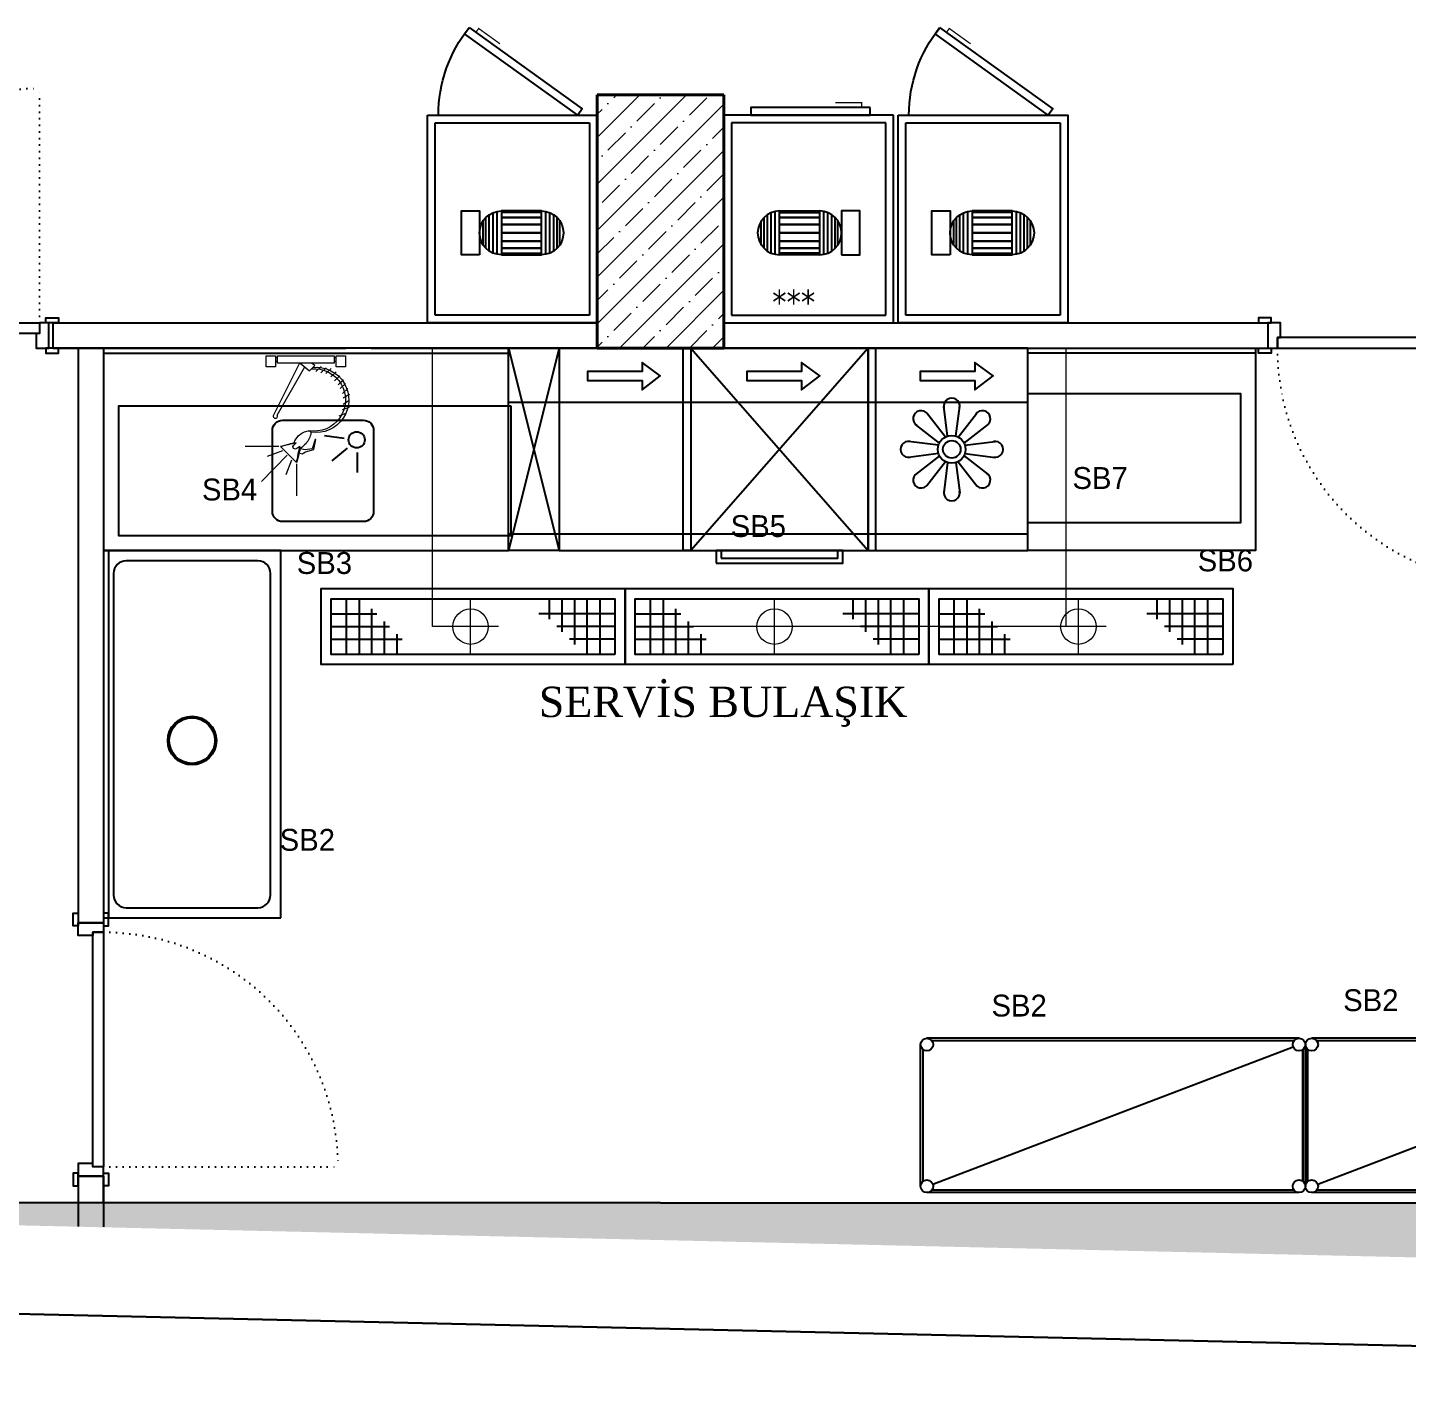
# Model space of a CAD drawing. Header units: millimetres. Extents: x 1531071 to 1560283, y -701792 to -691067.
# Drawn here: x 1555097 to 1555642, y -700632 to -700094 of the extents above; entities that cross this region are included whole.
import ezdxf
from ezdxf.enums import TextEntityAlignment as Align

# ---------------------------------------------------------------- set-up
doc = ezdxf.new("R2010")
doc.units = ezdxf.units.MM
doc.header["$LTSCALE"] = 20
doc.header["$MEASUREMENT"] = 0
for name, pattern in [('DASHED', [19.05, 12.7, -6.35]), ('DASHED2', [9.525, 6.35, -3.175]), ('DOT2', [0.125, 0, -0.125]), ('HIDDEN', [0.375, 0.25, -0.125])]:
    doc.linetypes.add(name, pattern=pattern)
for name, color, linetype, lineweight in [('-DWG_ANA', 7, 'Continuous', 50), ('0 CE EQUP', 7, 'Continuous', 18), ('AD', 5, 'Continuous', 5), ('BL-S', 42, 'Continuous', 0), ('GRC-Ekipman', 4, 'Continuous', 25), ('yerizg-a', 7, 'Continuous', 15), ('yerizg-b', 7, 'Continuous', 9)]:
    doc.layers.add(name, color=color, linetype=linetype, lineweight=lineweight)
for name, color, linetype in [('APO_2D', 254, 'Continuous'), ('BULAŞIKHANE', 124, 'Continuous'), ('Kıtc-002 Çizgi', 7, 'Continuous'), ('Kıtc-003 Kapı', 3, 'Continuous'), ('OC-Mutfak_Ekipman', 252, 'Continuous'), ('SOŞUK ODA PANELİ', 4, 'Continuous'), ('sıhhi tesisat', 162, 'Continuous')]:
    doc.layers.add(name, color=color, linetype=linetype)
for name, color, linetype, lineweight, true_color in [('Двери ArchiCAD_Ном._пера__23', 7, 'Continuous', 40, 0xff6600), ('Конструктив - Колонны_Ном._пера__202', 7, 'Continuous', 0, 0x38637a), ('Конструктив - Колонны_Ном._пера__28', 7, 'Continuous', 40, 0xffe4e1)]:
    doc.layers.add(name, color=color, linetype=linetype, lineweight=lineweight, true_color=true_color)
doc.styles.add('Romans', font='romans.shx')
doc.styles.get("Standard").update_dxf_attribs({"font": 'tahoma.ttf', "height": 10})
doc.styles.add('TAKSİM', font='GOTHIC.TTF', dxfattribs={"height": 20})
doc.styles.add('Times New  Roman', font='times.ttf')

# ---------------------------------------------------------------- blocks, each defined once
blk = doc.blocks.new('A$C6B6D2F2D')
at = {"layer": 'Kıtc-002 Çizgi', "color": 4}
for p, q in [((27.49, 60.16), (27.49, 43.21)), ((46.71, 60.16), (46.71, 43.21)), ((22, 56.48), (22, 46.88)), ((23.07, 57.79), (23.07, 45.57)), ((24.38, 58.87), (24.38, 44.5)), ((25.87, 59.67), (25.87, 43.7)), ((48.33, 59.67), (48.33, 43.7)), ((49.82, 58.87), (49.82, 44.5)), ((51.13, 57.79), (51.13, 45.57)), ((52.2, 56.48), (52.2, 46.88))]:
    blk.add_line(p, q, dxfattribs=at)
at = {"layer": 'Kıtc-002 Çizgi'}
for points in [[(0, 5.18), (67, 5.18), (67, 87.18), (0, 87.18)], [(9.28, 2.18), (56.28, 2.18), (56.28, 5.18), (9.28, 5.18)]]:
    blk.add_lwpolyline(points, close=True, dxfattribs=at)
at = {"layer": 'Kıtc-002 Çizgi', "linetype": 'DASHED'}
blk.add_lwpolyline([(3, 8.18), (64, 8.18), (64, 84.18), (3, 84.18)], close=True, dxfattribs=at)
at = {"layer": 'Kıtc-002 Çizgi', "color": 4}
for points in [[(20.54, 60.32), (13.34, 60.32), (13.34, 43.04), (20.54, 43.04)], [(29.18, 60.32), (45.02, 60.32), (45.02, 43.04), (29.18, 43.04)], [(29.18, 59.67), (45.02, 59.67), (45.02, 57.79), (29.18, 57.79)], [(29.18, 57.79), (45.02, 57.79), (45.02, 54.99), (29.18, 54.99)], [(29.18, 54.99), (45.02, 54.99), (45.02, 51.68), (29.18, 51.68)], [(29.18, 51.68), (45.02, 51.68), (45.02, 48.38), (29.18, 48.38)], [(29.18, 48.38), (45.02, 48.38), (45.02, 45.57), (29.18, 45.57)], [(29.18, 45.57), (45.02, 45.57), (45.02, 43.7), (29.18, 43.7)]]:
    blk.add_lwpolyline(points, close=True, dxfattribs=at)
at = {"layer": 'Kıtc-002 Çizgi', "const_width": 0.5}
blk.add_lwpolyline([(12.57, 2.18), (12.57, 0.25), (20.83, 0.25), (22.95, 0.25)], dxfattribs=at)
at = {"layer": 'Kıtc-002 Çizgi', "color": 4}
for centre, start, end in [((29.18, 51.68), 90, 270), ((45.02, 51.68), 270, 90)]:
    blk.add_arc(centre, 8.64, start, end, dxfattribs=at)
at = {"layer": 'Kıtc-002 Çizgi'}
blk.add_text('***', height=9.6, dxfattribs=at).set_placement((30.92, 70.23))
blk = doc.blocks.new('A$C419B69E4')
at = {"layer": 'Kıtc-002 Çizgi', "color": 4}
for p, q in [((24.38, 88.25), (24.38, 73.88)), ((25.87, 89.04), (25.87, 73.08)), ((27.49, 89.54), (27.49, 72.59)), ((46.71, 89.54), (46.71, 72.59)), ((48.33, 89.04), (48.33, 73.08)), ((49.82, 88.25), (49.82, 73.88)), ((22, 85.86), (22, 76.26)), ((23.07, 87.17), (23.07, 74.95)), ((51.13, 87.17), (51.13, 74.95)), ((52.2, 85.86), (52.2, 76.26))]:
    blk.add_line(p, q, dxfattribs=at)
at = {"layer": 'Kıtc-002 Çizgi'}
for points in [[(0, 34.56), (67, 34.56), (67, 116.56), (0, 116.56)], [(16.39, 0), (61.03, 32.13), (59.28, 34.56), (14.64, 2.44)]]:
    blk.add_lwpolyline(points, close=True, dxfattribs=at)
at = {"layer": 'Kıtc-002 Çizgi', "linetype": 'DASHED'}
blk.add_lwpolyline([(3, 37.56), (64, 37.56), (64, 113.56), (3, 113.56)], close=True, dxfattribs=at)
at = {"layer": 'Kıtc-002 Çizgi', "color": 4}
for points in [[(20.54, 89.7), (13.34, 89.7), (13.34, 72.42), (20.54, 72.42)], [(29.18, 89.7), (45.02, 89.7), (45.02, 72.42), (29.18, 72.42)], [(29.18, 89.04), (45.02, 89.04), (45.02, 87.17), (29.18, 87.17)], [(29.18, 87.17), (45.02, 87.17), (45.02, 84.37), (29.18, 84.37)], [(29.18, 84.37), (45.02, 84.37), (45.02, 81.06), (29.18, 81.06)], [(29.18, 81.06), (45.02, 81.06), (45.02, 77.75), (29.18, 77.75)], [(29.18, 77.75), (45.02, 77.75), (45.02, 74.95), (29.18, 74.95)], [(29.18, 74.95), (45.02, 74.95), (45.02, 73.08), (29.18, 73.08)]]:
    blk.add_lwpolyline(points, close=True, dxfattribs=at)
at = {"layer": 'Kıtc-002 Çizgi', "const_width": 0.5}
blk.add_lwpolyline([(19.06, 1.92), (20.19, 0.35), (26.9, 5.18), (28.61, 6.41)], dxfattribs=at)
at = {"layer": 'Kıtc-002 Çizgi', "color": 4}
for centre, start, end in [((29.18, 81.06), 90, 270), ((45.02, 81.06), 270, 90)]:
    blk.add_arc(centre, 8.64, start, end, dxfattribs=at)
at = {"layer": 'Kıtc-002 Çizgi'}
blk.add_arc((59.28, 34.56), 55, 180, 218.867, dxfattribs=at)
blk = doc.blocks.new('KAPI100')
at = {"layer": 'Kıtc-003 Kapı', "linetype": 'DOT2'}
blk.add_line((1537635.34, -695912.91, 0), (1537635.34, -695820.31, 0), dxfattribs=at)
at = {"layer": 'Kıtc-003 Kapı', "elevation": 0}
for points in [[(1537627.84, -695912.91), (1537632.84, -695912.91), (1537632.84, -695910.91), (1537627.84, -695910.91)], [(1537735.44, -695912.91), (1537730.44, -695912.91), (1537730.44, -695910.91), (1537735.44, -695910.91)], [(1537635.34, -695917.11), (1537727.94, -695917.11), (1537727.94, -695912.91), (1537635.34, -695912.91)], [(1537627.84, -695922.91), (1537632.84, -695922.91), (1537632.84, -695924.91), (1537627.84, -695924.91)], [(1537735.44, -695922.91), (1537730.44, -695922.91), (1537730.44, -695924.91), (1537735.44, -695924.91)]]:
    blk.add_lwpolyline(points, close=True, dxfattribs=at)
for points in [[(1537631.64, -695912.91), (1537635.34, -695912.91), (1537635.34, -695917.11), (1537636.64, -695917.11), (1537636.64, -695922.91), (1537631.64, -695922.91), (1537631.64, -695912.91)], [(1537731.64, -695912.91), (1537727.94, -695912.91), (1537727.94, -695917.11), (1537726.64, -695917.11), (1537726.64, -695922.91), (1537731.64, -695922.91), (1537731.64, -695912.91)]]:
    blk.add_lwpolyline(points, dxfattribs=at)
at = {"layer": 'Kıtc-003 Kapı', "linetype": 'DOT2'}
blk.add_arc((1537635.34, -695912.91, 0), 92.6, 360, 90, dxfattribs=at)
blk = doc.blocks.new('C-90')
at = {"layer": 'GRC-Ekipman'}
for points in [[(1558222.23, -698517.54), (1558312.23, -698517.54), (1558312.23, -698437.54), (1558222.23, -698437.54)], [(1558222.23, -698499.54), (1558306.23, -698499.54), (1558306.23, -698448.54), (1558222.23, -698448.54)], [(1558222.23, -698517.54), (1558312.23, -698517.54), (1558312.23, -698515.54), (1558222.23, -698515.54)]]:
    blk.add_lwpolyline(points, close=True, dxfattribs=at)
blk = doc.blocks.new('MA')
at = {"layer": 'OC-Mutfak_Ekipman'}
for p, q in [((73094.34, 43608.7, 44622.56), (73094.34, 43602.2, 44622.56)), ((73157.34, 43528.7, 44622.56), (73227.34, 43608.7, 44622.56)), ((73227.34, 43528.7, 44622.56), (73157.34, 43608.7, 44622.56)), ((73157.34, 43608.7, 44622.56), (73157.34, 43528.7, 44622.56)), ((73299.34, 43528.7, 44622.56), (73279.34, 43608.7, 44622.56)), ((73279.34, 43528.7, 44622.56), (73299.34, 43608.7, 44622.56)), ((73094.34, 43602.2, 44622.56), (73299.34, 43602.2, 44622.56)), ((73122.68, 43573.91, 44622.56), (73121.17, 43585.82, 44622.56)), ((73126, 43573.91, 44622.56), (73127.5, 43585.82, 44622.56)), ((73119.48, 43571.21, 44622.56), (73109.99, 43578.57, 44622.56)), ((73121.83, 43573.56, 44622.56), (73114.47, 43583.05, 44622.56)), ((73126.85, 43573.56, 44622.56), (73134.21, 43583.05, 44622.56)), ((73129.19, 43571.21, 44622.56), (73138.68, 43578.57, 44622.56)), ((73119.13, 43570.36, 44622.56), (73107.21, 43571.86, 44622.56)), ((73129.55, 43570.36, 44622.56), (73141.46, 43571.86, 44622.56)), ((73119.13, 43567.04, 44622.56), (73107.21, 43565.54, 44622.56)), ((73119.48, 43566.19, 44622.56), (73109.99, 43558.83, 44622.56)), ((73121.83, 43563.84, 44622.56), (73114.47, 43554.35, 44622.56)), ((73122.68, 43563.49, 44622.56), (73121.17, 43551.58, 44622.56)), ((73126, 43563.49, 44622.56), (73127.5, 43551.58, 44622.56)), ((73126.85, 43563.84, 44622.56), (73134.21, 43554.35, 44622.56)), ((73129.19, 43566.19, 44622.56), (73138.68, 43558.83, 44622.56)), ((73129.55, 43567.04, 44622.56), (73141.46, 43565.54, 44622.56)), ((73094.34, 43550.2, 44622.56), (73299.34, 43550.2, 44622.56))]:
    blk.add_line(p, q, dxfattribs=at)
at = {"layer": 'OC-Mutfak_Ekipman', "elevation": 44622.56}
for points in [[(73217.34, 43613.7), (73167.34, 43613.7), (73167.34, 43608.7), (73217.34, 43608.7)], [(73215.34, 43611.7), (73169.34, 43611.7), (73169.34, 43608.7), (73215.34, 43608.7)], [(73094.34, 43528.7), (73279.34, 43528.7), (73279.34, 43608.7), (73094.34, 43608.7)], [(73154.34, 43528.7), (73157.34, 43528.7), (73157.34, 43608.7), (73154.34, 43608.7)], [(73157.34, 43528.7), (73227.34, 43528.7), (73227.34, 43608.7), (73157.34, 43608.7)], [(73230.34, 43528.7), (73227.34, 43528.7), (73227.34, 43608.7), (73230.34, 43608.7)], [(73279.34, 43608.7), (73299.34, 43608.7), (73299.34, 43528.7), (73279.34, 43528.7)], [(73136.83, 43537.96), (73136.83, 43537.96), (73136.83, 43541.56), (73115.23, 43541.56), (73115.23, 43545.16), (73108.03, 43539.64), (73115.23, 43534.36), (73115.23, 43537.96)], [(73205.27, 43537.96), (73205.27, 43537.96), (73205.27, 43541.56), (73183.67, 43541.56), (73183.67, 43545.16), (73176.47, 43539.64), (73183.67, 43534.36), (73183.67, 43537.96)], [(73268.22, 43537.96), (73268.22, 43537.96), (73268.22, 43541.56), (73246.62, 43541.56), (73246.62, 43545.16), (73239.42, 43539.64), (73246.62, 43534.36), (73246.62, 43537.96)]]:
    blk.add_lwpolyline(points, close=True, dxfattribs=at)
at = {"layer": 'OC-Mutfak_Ekipman'}
for radius in [5.47, 3.47]:
    blk.add_circle((73124.34, 43568.7, 44622.56), radius, dxfattribs=at)
for centre, start, end in [((73112.23, 43580.81, 44622.56), 33.3194, 236.6806), ((73124.34, 43585.82, 44622.56), 348.3194, 191.6806), ((73136.45, 43580.81, 44622.56), 303.3194, 146.6806), ((73107.21, 43568.7, 44622.56), 78.3194, 281.6806), ((73141.46, 43568.7, 44622.56), 258.3194, 101.6806), ((73112.23, 43556.59, 44622.56), 123.3194, 326.6806), ((73136.45, 43556.59, 44622.56), 213.3194, 56.6806), ((73124.34, 43551.58, 44622.56), 168.3194, 11.6806)]:
    blk.add_arc(centre, 3.16, start, end, dxfattribs=at)
blk = doc.blocks.new('GİRİŞ')
for p, q in [((69466.69, 43104.86), (69466.69, 43034.86)), ((69510.96, 43009.79), (69512.07, 43017.61)), ((69507.15, 43008.56), (69502.14, 43014.66)), ((69505.48, 43004.66), (69497.59, 43004.66)), ((69472.69, 42944.86), (69472.69, 42943.86)), ((69472.69, 42943.86), (69523.69, 42943.86)), ((69523.69, 42943.86), (69523.69, 42944.86))]:
    blk.add_line(p, q)
for points in [[(69546.69, 42944.86), (69546.69, 43104.86), (69466.69, 43104.86), (69466.69, 42944.86)], [(69546.69, 42944.86), (69546.69, 43104.86), (69544.69, 43104.86), (69544.69, 42944.86)], [(69523.69, 42944.86), (69523.69, 43098.86), (69472.69, 43098.86), (69472.69, 42944.86)]]:
    blk.add_lwpolyline(points, close=True)
blk.add_lwpolyline([(69478.19, 43002.14), (69478.19, 43034.14, -0.414214), (69482.19, 43038.14), (69514.19, 43038.14, -0.414214), (69518.19, 43034.14), (69518.19, 43002.14, -0.414214), (69514.19, 42998.14), (69482.19, 42998.14, -0.414214)], format="xyb", close=True)
blk.add_circle((69510.45, 43004.85), 3.19)
blk = doc.blocks.new('DAVLU')
at = {"layer": 'BL-S', "color": 0, "linetype": 'HIDDEN', "ltscale": 30}
blk.add_lwpolyline([(70415.6, 42885.5), (70415.6, 42635.5), (70305.6, 42635.5), (70305.6, 42885.5)], close=True, dxfattribs=at)
blk = doc.blocks.new('Y-SIFON')
at = {"layer": 'yerizg-a', "color": 0, "linetype": 'Continuous'}
blk.add_circle((0, 0), 7, dxfattribs=at)
at = {"layer": 'yerizg-b', "color": 0, "linetype": 'DASHED2'}
for points in [[(0, 11), (0, -11)], [(-11, 0), (11, 0)]]:
    blk.add_lwpolyline(points, dxfattribs=at)
blk = doc.blocks.new('120')
at = {"layer": 'sıhhi tesisat'}
for p, q in [((16088.22, 16465.14), (16088.22, 16435.14)), ((16093.22, 16465.14), (16093.22, 16442.14)), ((16098.22, 16465.14), (16098.22, 16447.14)), ((16082.22, 16459.14), (16104.22, 16459.14)), ((16104.22, 16454.14), (16082.22, 16454.14)), ((16082.22, 16449.14), (16100.22, 16449.14)), ((16082.22, 16444.14), (16095.22, 16444.14)), ((16082.22, 16439.14), (16090.22, 16439.14)), ((16104.22, 16379.14), (16096.22, 16379.14)), ((16098.22, 16353.14), (16098.22, 16381.14)), ((16104.22, 16374.14), (16091.22, 16374.14)), ((16093.22, 16353.14), (16093.22, 16376.14)), ((16104.22, 16369.14), (16086.22, 16369.14)), ((16088.22, 16353.14), (16088.22, 16371.14)), ((16082.22, 16364.14), (16104.22, 16364.14)), ((16104.22, 16359.14), (16082.22, 16359.14))]:
    blk.add_line(p, q, dxfattribs=at)
for points in [[(16108.22, 16469.14), (16108.22, 16349.14), (16078.22, 16349.14), (16078.22, 16469.14)], [(16104.22, 16465.14), (16104.22, 16353.14), (16082.22, 16353.14), (16082.22, 16465.14)]]:
    blk.add_lwpolyline(points, close=True, dxfattribs=at)
at = {"layer": 'sıhhi tesisat', "rotation": 270}
blk.add_blockref('Y-SIFON', (16093.22, 16408.14), dxfattribs=at)
at = {"layer": 'sıhhi tesisat', "style": 'Romans', "width": 0.8}
blk.add_attdef('YRNO', text='', height=10, rotation=270, dxfattribs=at).set_placement((16068.22, 16366.14), align=Align.MIDDLE)
blk = doc.blocks.new('1454')
at = {"layer": 'OC-Mutfak_Ekipman'}
h = blk.add_hatch(color=256, dxfattribs=at)
h.dxf.hatch_style = 1
h.paths.add_polyline_path([(1566008.37, -700390.21, 1), (1565989.16, -700390.21, 1)])
h.paths.add_polyline_path([(1566007.77, -700390.21, 1), (1565989.77, -700390.21, 1)], flags=16)
blk.add_lwpolyline([(1566033.77, -700460.21), (1566033.77, -700315.21), (1565963.77, -700315.21), (1565963.77, -700460.21)], close=True)
blk.add_lwpolyline([(1566029.77, -700451.21), (1566029.77, -700324.21, 0.414214), (1566024.77, -700319.21), (1565972.77, -700319.21, 0.414214), (1565967.77, -700324.21), (1565967.77, -700451.21, 0.414214), (1565972.77, -700456.21), (1566024.77, -700456.21, 0.414214)], format="xyb", close=True)
for radius in [9.6, 9]:
    blk.add_circle((1565998.77, -700390.21), radius, dxfattribs=at)
at = {"layer": 'SOŞUK ODA PANELİ', "color": 0, "lineweight": -3, "ltscale": 0.5}
for p, q in [((1565963.77, -700315.21), (1565965.77, -700315.21)), ((1565965.77, -700315.21), (1565965.77, -700460.21))]:
    blk.add_line(p, q, dxfattribs=at)
blk = doc.blocks.new('istif rafı düz 152-61')
at = {"ltscale": 5}
for p, q in [((73.49, 0), (-73.49, 0)), ((71.49, -1), (-71.51, -1)), ((73.49, -61), (-73.51, -61)), ((71.49, -60), (-71.51, -60))]:
    blk.add_line(p, q, dxfattribs=at)
for p, q in [((-76.01, -58.5), (-76.01, -2.5)), ((-75.01, -56.5), (-75.01, -4.5)), ((74.99, -4.5), (74.99, -56.5)), ((74.99, -56.5), (74.99, -4.5)), ((75.99, -2.5), (75.99, -58.5))]:
    blk.add_line(p, q)
at = {"color": 149, "ltscale": 5}
blk.add_line((-71.17, -57.61), (71.16, -3.39), dxfattribs=at)
at = {"ltscale": 5}
for centre in [(-73.51, -2.5), (73.49, -2.5), (-73.51, -58.5), (73.49, -58.5)]:
    blk.add_circle(centre, 2.5, dxfattribs=at)
blk = doc.blocks.new('spreyünit')
at = {"layer": 'AD'}
for p, q in [((-9.94, -5.04), (-7.86, -7.03)), ((-8.06, -4.74), (-5.98, -6.73)), ((-6.08, -4.24), (-3.99, -6.23)), ((-3.52, -3.94), (-1.43, -5.93)), ((2.16, -2.99), (11.2, -2.99)), ((-14.83, -9.52), (-12.74, -11.51)), ((-13.41, -7.92), (-11.32, -9.91)), ((-11.96, -6.43), (-9.87, -8.42)), ((-17.21, -15.27), (-14.78, -16.83)), ((-16.53, -12.9), (-14.44, -14.89)), ((-15.69, -11.01), (-13.6, -13)), ((-17.15, -17.76), (-14.72, -19.32)), ((-17.07, -20.45), (-14.36, -21.44)), ((-15.75, -22.84), (-13.05, -23.83)), ((-3.97, -33.13), (-3.7, -33.08)), ((-3.11, -37.05), (-3.97, -33.13)), ((-3.7, -33.08), (-2.52, -36.84)), ((0.16, -37.91), (-3.11, -37.05)), ((-2.52, -36.84), (0.32, -37.16)), ((1.45, -38.82), (0.16, -37.91)), ((0.32, -37.16), (2.25, -36.73)), ((10.06, -35.88), (3.67, -42.19)), ((9.28, -37.63), (15.28, -39.88)), ((10.63, -35.83), (24, -35.83)), ((2.36, -38.5), (1.45, -38.82)), ((3.72, -42.74), (3.72, -55.36)), ((5.67, -41.24), (7.93, -47.1)), ((7.32, -39.28), (17.54, -49.65))]:
    blk.add_line(p, q, dxfattribs=at)
for points in [[(-15.69, 0), (-15.69, -4.35), (-12.02, -4.35), (-12.02, 0)], [(12.02, 0), (12.02, -4.35), (15.69, -4.35), (15.69, 0)]]:
    blk.add_lwpolyline(points, close=True, dxfattribs=at)
for points in [[(11.2, -2.99), (11.2, 0), (-11.2, 0), (-11.2, -2.99), (-2.33, -2.99)], [(-11.2, -0.7), (-12.02, -0.7)], [(-11.2, -2.2), (-12.02, -2.2)], [(-3.52, -3.94), (-2.27, -2.95), (2.21, -2.95), (-1.43, -5.93)], [(12.02, -0.7), (11.2, -0.7)], [(12.02, -2.2), (11.2, -2.2)]]:
    blk.add_lwpolyline(points, dxfattribs=at)
blk.add_lwpolyline([(2.45, -2.99), (12.79, -23.52, -1.623199), (11.29, -23.52), (0.44, -4.4)], format="xyb", dxfattribs=at)
for centre, radius, start, end in [((-4.07, -17.47), 12.9, 84.3352, 278.9037), ((-3.32, -17.49), 12.34, 84.7949, 279.7262), ((-1.13, -30.52), 0.878, 134.1304, 188.0124), ((4.35, -29.75), 6.42, 188.0124, 207.313), ((-1.13, -30.52), 0.878, 80.2485, 134.1304), ((-2.07, -35.98), 6.42, 60.9479, 80.2485), ((-5.77, -42.63), 14.03, 51.2665, 60.9479), ((-17.89, -47.45), 26.17, 29.9355, 37.0189), ((11.11, -26.26), 14.03, 207.313, 216.9944), ((16.62, -17.49), 23.99, 225.8417, 233.2402), ((80.53, -19.62), 80.11, 192.3119, 196.3602), ((-103.6, -61.42), 108.97, 10.1631, 13.6355), ((6.47, -31.25), 6.11, 227.097, 246.8677), ((31.02, 64.28), 102.33, 254.5947, 258.178), ((0.42, -38.45), 5.32, 28.8119, 50.0063), ((4.21, -36.01), 0.878, 260.2485, 314.1304), ((-12.96, -107.2), 74.94, 72.112, 76.2975), ((4.21, -36.01), 0.878, 314.1304, 8.0124)]:
    blk.add_arc(centre, radius, start, end, dxfattribs=at)
blk = doc.blocks.new('op')
at = {"layer": 'BULAŞIKHANE', "lineweight": 40}
blk.add_blockref('spreyünit', (40536.89, 7255.02, 2), dxfattribs=at)
at = {"layer": 'BULAŞIKHANE', "linetype": 'Continuous', "lineweight": 30, "style": 'Romans', "width": 0.8}
blk.add_attdef('NO', text='', height=10, dxfattribs=at).set_placement((40537.78, 7264.45, 2), align=Align.MIDDLE)

msp = doc.modelspace()

# ---------------------------------------------------------------- hatches: boundary and pattern name
at = {"lineweight": 30, "ltscale": 0.5}
h = msp.add_hatch(dxfattribs=at)
h.set_pattern_fill('ANSI36', color=0, style=0)
h.set_pattern_definition([(45, (1555810.36304, -700568.10244), (0.066291261, 0.243067956), [0.3125, -0.0625, 0, -0.0625])])
h.paths.add_polyline_path([(1555994.5, -700557.88), (1554699.71, -700557.61), (1555742, -700581.54), (1556007, -700583.72), (1556007.08, -700190.21), (1555994.58, -700190.21)])
at = {"layer": 'Конструктив - Колонны_Ном._пера__202', "linetype": 'Continuous'}
h = msp.add_hatch(dxfattribs=at)
h.set_pattern_fill('ЖЕЛЕЗОБЕТОН__ГОСТ_', color=1, scale=0.1, style=0, pattern_type=2)
h.set_pattern_definition([(45, (1547823.123, -706312.456), (-9.192388, 9.192388), []), (45, (1547818.527, -706307.86), (-9.192388, 9.192388), [9.75, -3.25, 0, -3.25])])
h.paths.add_polyline_path([(1555322.21, -700120.21), (1555372.21, -700120.21), (1555372.21, -700220.21), (1555322.21, -700220.21)])

# ---------------------------------------------------------------- linework, layer by layer
at = {"color": 0, "lineweight": 30, "ltscale": 0.5, "flags": 128}
for points in [[(1554699.71, -700557.61), (1555994.5, -700557.88)], [(1557607.21, -700631.84), (1555741.46, -700616.54), (1554431.79, -700586.46)]]:
    msp.add_lwpolyline(points, dxfattribs=at)
at = {"layer": 'APO_2D'}
for p, q in [((1555322.21, -700149.21), (1555322.21, -700220.21)), ((1555322.21, -700220.21), (1555322.21, -700149.21))]:
    msp.add_line(p, q, dxfattribs=at)
at = {"layer": 'SOŞUK ODA PANELİ', "color": 0, "lineweight": -3, "ltscale": 0.5}
for p, q in [((1555107.21, -700210.21), (1555113, -700210.21)), ((1555107.21, -700210.21), (1555322.21, -700210.21)), ((1555107.21, -700210.21), (1555107.21, -700220.21)), ((1555372.21, -700210.21), (1555542.21, -700210.21)), ((1555372.21, -700210.21), (1555587.08, -700210.21)), ((1555587.08, -700210.21), (1555587.08, -700220.21)), ((1555107.21, -700220.21), (1555113, -700220.21)), ((1555107.21, -700220.21), (1555223, -700220.21)), ((1555322.21, -700220.21), (1555107.21, -700220.21)), ((1555107.21, -700220.21), (1555117.21, -700220.21)), ((1555117.21, -700220.21), (1555117.21, -700447.2)), ((1555127.21, -700220.21), (1555127.21, -700447.2)), ((1555233, -700220.21), (1555322.21, -700220.21)), ((1555372.21, -700220.21), (1555587.08, -700220.21)), ((1555127.21, -700447.2), (1555117.21, -700447.2)), ((1555117.21, -700547.2), (1555117.21, -700567.06)), ((1555127.21, -700547.2), (1555117.21, -700547.2)), ((1555127.21, -700547.2), (1555127.21, -700567.3)), ((1555127.21, -700557.2), (1555127.21, -700547.2))]:
    msp.add_line(p, q, dxfattribs=at)
at = {"layer": 'Конструктив - Колонны_Ном._пера__28', "color": 0, "linetype": 'Continuous'}
for p, q in [((1555322.21, -700120.21), (1555372.21, -700120.21)), ((1555322.21, -700220.21), (1555322.21, -700120.21)), ((1555372.21, -700120.21), (1555372.21, -700220.21)), ((1555372.21, -700220.21), (1555322.21, -700220.21))]:
    msp.add_line(p, q, dxfattribs=at)

# ---------------------------------------------------------------- block references
at = {"layer": '-DWG_ANA', "rotation": 89.99999999999999}
msp.add_blockref('DAVLU', (1598142.72, -770635.8), dxfattribs=at)
at = {"layer": 'BL-S', "rotation": 180}
msp.add_blockref('MA', (1628586.55, -656691.51, -44622.56), dxfattribs=at)
at = {"layer": 'GRC-Ekipman'}
for p in [(1555525.88, -700492.74), (1555677.88, -700492.74)]:
    msp.add_blockref('istif rafı düz 152-61', p, dxfattribs=at)
at = {"layer": 'Kıtc-002 Çizgi', "xscale": -1, "rotation": 180}
for p in [(1555255.21, -700093.65), (1555441.04, -700093.65)]:
    msp.add_blockref('A$C419B69E4', p, dxfattribs=at)
at = {"layer": 'Kıtc-002 Çizgi', "rotation": 180}
msp.add_blockref('A$C6B6D2F2D', (1555439.21, -700123.03), dxfattribs=at)
at = {"layer": 'OC-Mutfak_Ekipman'}
for name, p, rotation in [('GİRİŞ', (1598232.07, -769766.9), 89.99999999999999), ('120', (1538864.07, -684236.99), 270), ('120', (1538984.07, -684236.99), 270), ('120', (1539104.07, -684236.99), 270)]:
    msp.add_blockref(name, p, dxfattribs=dict(at, rotation=rotation))
at = {"layer": 'OC-Mutfak_Ekipman', "xscale": -1}
msp.add_blockref('op', (1595744.04, -707478.23, -2), dxfattribs=at)
at = {"layer": 'SOŞUK ODA PANELİ', "color": 0, "lineweight": -3, "ltscale": 0.5, "rotation": 180}
msp.add_blockref('KAPI100', (3093318.72, -1396133.12, 0), dxfattribs=at)
at = {"layer": 'SOŞUK ODA PANELİ', "color": 0, "lineweight": -3, "xscale": -1, "rotation": 180}
msp.add_blockref('C-90', (-2730.02, -1398737.75), dxfattribs=at)
at = {"layer": 'SOŞUK ODA PANELİ', "color": 0, "lineweight": -3}
msp.add_blockref('1454', (-10836.55, 15), dxfattribs=at)
at = {"layer": 'Двери ArchiCAD_Ном._пера__23', "color": 0, "linetype": 'Continuous', "xscale": -1}
msp.add_blockref('KAPI100', (3092737.35, -4297.3, 0), dxfattribs=at)
at = {"layer": 'Двери ArchiCAD_Ном._пера__23', "color": 0, "linetype": 'Continuous', "xscale": -1, "rotation": 270}
msp.add_blockref('KAPI100', (2251040.12, -2238178.84, 0), dxfattribs=at)

# ---------------------------------------------------------------- texts
at = {"style": 'TAKSİM'}
for s, p in [('SB7', (1555520.79, -700275.85)), ('SB4', (1555177.04, -700280.39)), ('SB5', (1555385.83, -700294.83)), ('SB3', (1555214.47, -700309.41)), ('SB6', (1555570.25, -700308.39)), ('SB2', (1555207.74, -700418.73)), ('SB2', (1555488.81, -700484.19)), ('SB2', (1555627.69, -700482.06))]:
    msp.add_text(s, height=8.64, dxfattribs=at).set_placement(p, align=Align.CENTER)
at = {"layer": '0 CE EQUP', "color": 0, "lineweight": -3, "ltscale": 0.5, "style": 'Times New  Roman'}
msp.add_text('SERVİS BULAŞIK', height=12, dxfattribs=at).set_placement((1555299.14, -700365.92))

doc.saveas('drawing.dxf')
